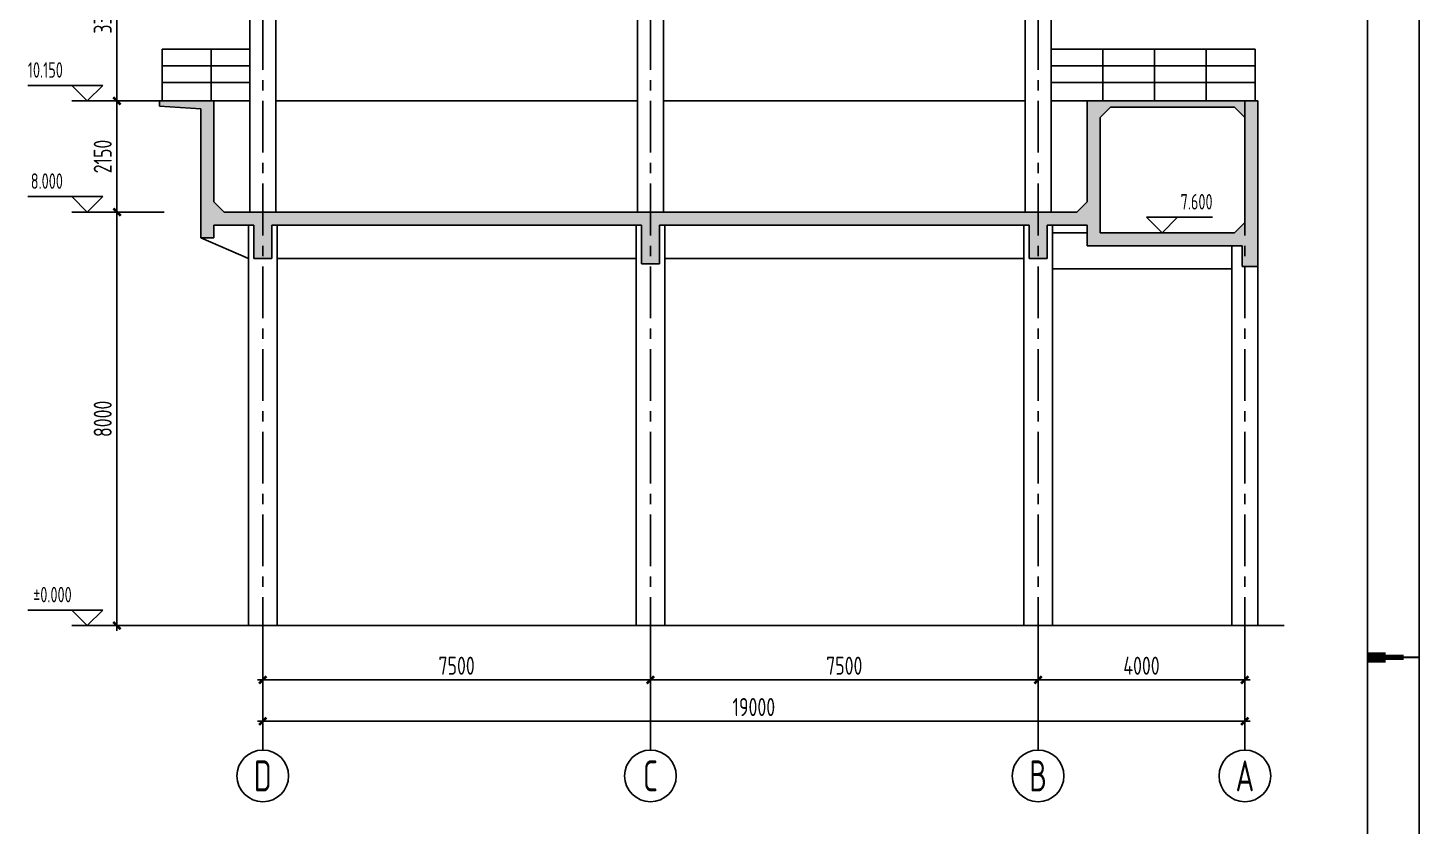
# Model space of a CAD drawing. Extents: x 665703 to 1047784, y -160603 to 92239.
# Drawn here: x 722904 to 749840, y 3127 to 18571 of the extents above; entities that cross this region are included whole.
import ezdxf
from ezdxf.enums import TextEntityAlignment as Align

# ---------------------------------------------------------------- set-up
doc = ezdxf.new("R2010")
doc.units = 0
doc.header["$LTSCALE"] = 800
doc.linetypes.add('CENTER', pattern=[2, 1.25, -0.25, 0.25, -0.25])
doc.layers.get('0').update_dxf_attribs({"linetype": 'CONTINUOUS'})
doc.layers.get('Defpoints').update_dxf_attribs({"linetype": 'CONTINUOUS'})
for name, color, linetype in [('AXIS', 4, 'CENTER'), ('DIM', 2, 'CONTINUOUS'), ('HATCH', 254, 'CONTINUOUS'), ('NUM', 7, 'CONTINUOUS'), ('THIN', 7, 'CONTINUOUS'), ('TK', 7, 'CONTINUOUS'), ('中粗', 3, 'CONTINUOUS'), ('粗线', 1, 'CONTINUOUS')]:
    doc.layers.add(name, color=color, linetype=linetype)
doc.styles.add('TSSD_Axis', font='tssdeng.shx', dxfattribs={"width": 0.7, "bigfont": 'tssdchn.shx'})
doc.styles.add('TSSD_Dimension', font='Tssdeng.shx', dxfattribs={"width": 0.75, "bigfont": 'hztxt.shx'})
doc.styles.add('TSSD_Label', font='Tssdeng.shx', dxfattribs={"width": 0.7, "bigfont": 'hztxt.shx'})
doc.dimstyles.new('TSSD_100_100', dxfattribs={"dimtxt": 350, "dimasz": 100, "dimexe": 100, "dimexo": 250, "dimgap": 100, "dimtad": 1, "dimdec": 0, "dimzin": 0, "dimdsep": 46, "dimtxsty": 'TSSD_Dimension', "dimblk": 'ARCHTICK', "dimcen": 0, "dimdle": 100, "dimclrt": 7, "dimadec": 0, "dimazin": 0, "dimtfac": 1, "dimtdec": 0, "dimtix": 1, "dimtmove": 2, "dimatfit": 3, "dimldrblk": 'ARCHTICK', "dimfxl": 0, "dimtolj": 1, "dimtzin": 0, "dimarcsym": 0})

# ---------------------------------------------------------------- blocks, each defined once
blk = doc.blocks.new('_ArchTick')
at = {"color": 0, "const_width": 0.5}
blk.add_lwpolyline([(-0.71, -0.71), (0.71, 0.71)], dxfattribs=at)
blk = doc.blocks.new('*D41')
at = {"layer": 'Defpoints', "color": 0, "transparency": 16777216}
for p in [(734949, 7007), (742449, 7007), (734949, 5956)]:
    blk.add_point(p, dxfattribs=at)
at = {"layer": 'DIM', "color": 0, "lineweight": -2, "transparency": 16777216}
for p, q in [((734949, 6757), (734949, 5856)), ((742449, 6757), (742449, 5856)), ((742549, 5956), (734849, 5956))]:
    blk.add_line(p, q, dxfattribs=at)
at = {"layer": 'DIM', "color": 0, "lineweight": -2, "transparency": 16777216, "xscale": 100, "yscale": 100, "zscale": 100, "rotation": 180}
blk.add_blockref('_ArchTick', (734949, 5956), dxfattribs=at)
at = {"layer": 'DIM', "color": 0, "lineweight": -2, "transparency": 16777216, "xscale": 100, "yscale": 100, "zscale": 100}
blk.add_blockref('_ArchTick', (742449, 5956), dxfattribs=at)
at = {"layer": 'DIM', "color": 7, "transparency": 16777216, "insert": (738699, 6231), "char_height": 350, "attachment_point": 5, "style": 'TSSD_Dimension'}
blk.add_mtext('\\A1;7500', dxfattribs=at)
blk = doc.blocks.new('*D42')
at = {"layer": 'Defpoints', "color": 0, "transparency": 16777216}
for p in [(727449, 7007), (734949, 7007), (727449, 5956)]:
    blk.add_point(p, dxfattribs=at)
at = {"layer": 'DIM', "color": 0, "lineweight": -2, "transparency": 16777216}
for p, q in [((727449, 6757), (727449, 5856)), ((734949, 6757), (734949, 5856)), ((735049, 5956), (727349, 5956))]:
    blk.add_line(p, q, dxfattribs=at)
at = {"layer": 'DIM', "color": 0, "lineweight": -2, "transparency": 16777216, "xscale": 100, "yscale": 100, "zscale": 100, "rotation": 180}
blk.add_blockref('_ArchTick', (727449, 5956), dxfattribs=at)
at = {"layer": 'DIM', "color": 0, "lineweight": -2, "transparency": 16777216, "xscale": 100, "yscale": 100, "zscale": 100}
blk.add_blockref('_ArchTick', (734949, 5956), dxfattribs=at)
at = {"layer": 'DIM', "color": 7, "transparency": 16777216, "insert": (731199, 6231), "char_height": 350, "attachment_point": 5, "style": 'TSSD_Dimension'}
blk.add_mtext('\\A1;7500', dxfattribs=at)
blk = doc.blocks.new('*D43')
at = {"layer": 'Defpoints', "color": 0, "transparency": 16777216}
for p in [(727449, 7007), (746449, 7007), (746449, 5156)]:
    blk.add_point(p, dxfattribs=at)
at = {"layer": 'DIM', "color": 0, "lineweight": -2, "transparency": 16777216}
for p, q in [((727449, 6757), (727449, 5056)), ((746449, 6757), (746449, 5056)), ((727349, 5156), (746549, 5156))]:
    blk.add_line(p, q, dxfattribs=at)
at = {"layer": 'DIM', "color": 0, "lineweight": -2, "transparency": 16777216, "xscale": 100, "yscale": 100, "zscale": 100, "rotation": 180}
blk.add_blockref('_ArchTick', (727449, 5156), dxfattribs=at)
at = {"layer": 'DIM', "color": 0, "lineweight": -2, "transparency": 16777216, "xscale": 100, "yscale": 100, "zscale": 100}
blk.add_blockref('_ArchTick', (746449, 5156), dxfattribs=at)
at = {"layer": 'DIM', "color": 7, "transparency": 16777216, "insert": (736949, 5431), "char_height": 350, "attachment_point": 5, "style": 'TSSD_Dimension'}
blk.add_mtext('\\A1;19000', dxfattribs=at)
blk = doc.blocks.new('*D44')
at = {"layer": 'Defpoints', "color": 0, "transparency": 16777216}
for p in [(742449, 7007), (746449, 7007), (746449, 5956)]:
    blk.add_point(p, dxfattribs=at)
at = {"layer": 'DIM', "color": 0, "lineweight": -2, "transparency": 16777216}
for p, q in [((742449, 6757), (742449, 5856)), ((746449, 6757), (746449, 5856)), ((742349, 5956), (746549, 5956))]:
    blk.add_line(p, q, dxfattribs=at)
at = {"layer": 'DIM', "color": 0, "lineweight": -2, "transparency": 16777216, "xscale": 100, "yscale": 100, "zscale": 100, "rotation": 180}
blk.add_blockref('_ArchTick', (742449, 5956), dxfattribs=at)
at = {"layer": 'DIM', "color": 0, "lineweight": -2, "transparency": 16777216, "xscale": 100, "yscale": 100, "zscale": 100}
blk.add_blockref('_ArchTick', (746449, 5956), dxfattribs=at)
at = {"layer": 'DIM', "color": 7, "transparency": 16777216, "insert": (744449, 6231), "char_height": 350, "attachment_point": 5, "style": 'TSSD_Dimension'}
blk.add_mtext('\\A1;4000', dxfattribs=at)
blk = doc.blocks.new('ts_axno')
at = {"color": 0, "linetype": 'ByBlock', "lineweight": -2}
blk.add_circle((0, 0), 0.5, dxfattribs=at)
at = {"color": 0, "linetype": 'ByBlock', "lineweight": -2, "style": 'TSSD_Axis', "width": 0.7}
blk.add_attdef('A', text='', height=0.6, dxfattribs=at).set_placement((0, 0), align=Align.MIDDLE_CENTER)
blk = doc.blocks.new('*D64')
at = {"layer": 'Defpoints', "color": 0, "transparency": 16777216}
for p in [(724627, 15007), (725788, 15007), (725788, 7007)]:
    blk.add_point(p, dxfattribs=at)
at = {"layer": 'DIM', "color": 0, "lineweight": -2, "transparency": 16777216}
for p, q in [((724627, 6907), (724627, 15107)), ((725538, 15007), (724527, 15007)), ((725538, 7007), (724527, 7007))]:
    blk.add_line(p, q, dxfattribs=at)
at = {"layer": 'DIM', "color": 0, "lineweight": -2, "transparency": 16777216, "xscale": 100, "yscale": 100, "zscale": 100}
for p, rotation in [((724627, 15007), 90), ((724627, 7007), 270)]:
    blk.add_blockref('_ArchTick', p, dxfattribs=dict(at, rotation=rotation))
at = {"layer": 'DIM', "color": 7, "transparency": 16777216, "insert": (724352, 11007), "char_height": 350, "attachment_point": 5, "rotation": 90, "style": 'TSSD_Dimension'}
blk.add_mtext('\\A1;8000', dxfattribs=at)
blk = doc.blocks.new('*D65')
at = {"layer": 'Defpoints', "color": 0, "transparency": 16777216}
for p in [(724627, 17157), (725788, 17157), (725788, 15007)]:
    blk.add_point(p, dxfattribs=at)
at = {"layer": 'DIM', "color": 0, "lineweight": -2, "transparency": 16777216}
for p, q in [((724627, 14907), (724627, 17257)), ((725538, 17157), (724527, 17157)), ((725538, 15007), (724527, 15007))]:
    blk.add_line(p, q, dxfattribs=at)
at = {"layer": 'DIM', "color": 0, "lineweight": -2, "transparency": 16777216, "xscale": 100, "yscale": 100, "zscale": 100}
for p, rotation in [((724627, 17157), 90), ((724627, 15007), 270)]:
    blk.add_blockref('_ArchTick', p, dxfattribs=dict(at, rotation=rotation))
at = {"layer": 'DIM', "color": 7, "transparency": 16777216, "insert": (724352, 16082), "char_height": 350, "attachment_point": 5, "rotation": 90, "style": 'TSSD_Dimension'}
blk.add_mtext('\\A1;2150', dxfattribs=at)
blk = doc.blocks.new('*D66')
at = {"layer": 'Defpoints', "color": 0, "transparency": 16777216}
for p in [(724627, 20457), (725788, 20457), (725788, 17157)]:
    blk.add_point(p, dxfattribs=at)
at = {"layer": 'DIM', "color": 0, "lineweight": -2, "transparency": 16777216}
for p, q in [((724627, 17057), (724627, 20557)), ((725538, 20457), (724527, 20457)), ((725538, 17157), (724527, 17157))]:
    blk.add_line(p, q, dxfattribs=at)
at = {"layer": 'DIM', "color": 0, "lineweight": -2, "transparency": 16777216, "xscale": 100, "yscale": 100, "zscale": 100}
for p, rotation in [((724627, 20457), 90), ((724627, 17157), 270)]:
    blk.add_blockref('_ArchTick', p, dxfattribs=dict(at, rotation=rotation))
at = {"layer": 'DIM', "color": 7, "transparency": 16777216, "insert": (724352, 18807), "char_height": 350, "attachment_point": 5, "rotation": 90, "style": 'TSSD_Dimension'}
blk.add_mtext('\\A1;3300', dxfattribs=at)

msp = doc.modelspace()

# ---------------------------------------------------------------- hatches: boundary and pattern name
at = {"layer": 'HATCH'}
h = msp.add_hatch(dxfattribs=at)
h.set_pattern_fill('ARMORED', color=256, scale=100, style=0)
h.set_pattern_definition([(50, (548510.1, -10961.3), (717.2602, -62.7521), [75, -825]), (355, (548510.1, -10961.3), (-138.7513, 752.192), [60, -660]), (100.4514, (548569.9, -10966.54), (578.5094, 689.4395), [63.7402, -701.142]), (46.1842, (548510.1, -10761.3), (1067.241, -165.519), [112.5, -1237.5]), (96.6356, (548599, -10775.1), (934.6627, 974.118), [95.61, -1051.713]), (351.1842, (548510.1, -10761.3), (934.662, 974.1186), [90, -990]), (21, (548610.1, -10811.3), (596.907, -402.6189), [75, -825]), (326, (548610.1, -10811.3), (243.3153, 725.15), [60, -660]), (71.4514, (548659.85, -10844.9), (840.2226, 322.5305), [63.7402, -701.142]), (37.5, (548510.1, -10961.31), (12.15986, 332.89385), [0, -652, 0, -670, 0, -662.5]), (7.5, (548510.1, -10961.3), (263.06954, 394.4117), [0, -382, 0, -637, 0, -252.5]), (327.5, (548287.1, -10961.31), (533.82244, -22.55487), [0, -250, 0, -780, 0, -1035]), (317.5, (548187.1, -10961.3), (583.1862, 100.105), [0, -325, 0, -518, 0, -735]), (45, (548510.1, -10961.3), (-353.5534, 353.5534), [])])
h.paths.add_polyline_path([(735124, 14756.9), (742274, 14756.9), (742274, 14106.9), (742624, 14106.9), (742624, 14756.9), (743399, 14756.9), (743399, 14356.9), (743649, 14356.9), (746399, 14356.9), (746399, 13956.9), (746699, 13956.9), (746699, 14356.9), (746699, 17156.9), (743399, 17156.9), (743399, 15206.9), (743199, 15006.9), (726699, 15006.9), (726499, 15206.9), (726499, 17156.9), (725449, 17156.9), (725449, 17056.9), (726249, 17006.9), (726249, 14506.9), (726499, 14506.9), (726499, 14756.9), (727274, 14756.9), (727274, 14106.9), (727624, 14106.9), (727624, 14756.9), (734774, 14756.9), (734774, 14006.9), (735124, 14006.9)])
h.paths.add_polyline_path([(743649, 14606.9), (743649, 16836.9), (743849, 17036.9), (746249, 17036.9), (746449, 16836.9), (746449, 14806.9), (746249, 14606.9)], flags=16)

# ---------------------------------------------------------------- linework, layer by layer
at = {"layer": 'AXIS'}
for p, q in [((727449, 26756.9), (727449, 7006.9)), ((734949, 26756.9), (734949, 7006.9)), ((734949, 26756.9), (734949, 7006.9)), ((742449, 26756.9), (742449, 7006.9)), ((746449, 17156.9), (746449, 7006.9))]:
    msp.add_line(p, q, dxfattribs=at)
at = {"layer": 'NUM'}
for p, q in [((727449, 7006.9), (727449, 4599.4)), ((734949, 7006.9), (734949, 4599.4)), ((734949, 7006.9), (734949, 4599.4)), ((742449, 7006.9), (742449, 4599.4)), ((746449, 7006.9), (746449, 4599.4))]:
    msp.add_line(p, q, dxfattribs=at)
at = {"layer": 'THIN'}
for p, q in [((723752.3, 17456.9), (722903.6, 17456.9)), ((724052.3, 17156.9), (723752.3, 17456.9)), ((724352.3, 17456.9), (723752.3, 17456.9)), ((724052.3, 17156.9), (724352.3, 17456.9)), ((724526.5, 17156.9), (723752.3, 17156.9)), ((724052.3, 17156.9), (724052.3, 17156.9)), ((723752.3, 15306.9), (722903.6, 15306.9)), ((724052.3, 15006.9), (723752.3, 15306.9)), ((724352.3, 15306.9), (723752.3, 15306.9)), ((724052.3, 15006.9), (724352.3, 15306.9)), ((724526.5, 15006.9), (723752.3, 15006.9)), ((724052.3, 15006.9), (724052.3, 15006.9)), ((744845.7, 14606.9), (744545.7, 14906.9)), ((744545.7, 14906.9), (745145.7, 14906.9)), ((744845.7, 14606.9), (745145.7, 14906.9)), ((745145.7, 14906.9), (745824.2, 14906.9)), ((744609, 14606.9), (745145.7, 14606.9)), ((744845.7, 14606.9), (744845.7, 14606.9)), ((723752.3, 7306.9), (722903.6, 7306.9)), ((724052.3, 7006.9), (723752.3, 7306.9)), ((724352.3, 7306.9), (723752.3, 7306.9)), ((724052.3, 7006.9), (724352.3, 7306.9)), ((724526.5, 7006.9), (723752.3, 7006.9)), ((724052.3, 7006.9), (724052.3, 7006.9))]:
    msp.add_line(p, q, dxfattribs=at)
at = {"layer": 'TK', "color": 2}
for p, q in [((749822.6, -23307.3), (749822.6, 36092.7)), ((748822.6, 35092.7), (748822.6, -22307.3))]:
    msp.add_line(p, q, dxfattribs=at)
at = {"layer": 'TK'}
for points, const_width in [([(748822.6, 6392.7), (749172.6, 6392.7)], 200), ([(748822.6, 6392.7), (749522.6, 6392.7)], 100), ([(749822.6, 6392.7), (748822.6, 6392.7)], 35)]:
    msp.add_lwpolyline(points, dxfattribs=dict(at, const_width=const_width))
at = {"layer": '中粗'}
for p, q in [((727699, 26636.9), (727699, 15006.9)), ((742199, 26636.9), (742199, 15006.9)), ((734699, 25456.9), (734699, 15006.9)), ((735199, 25456.9), (735199, 15006.9)), ((727199, 20156.9), (727199, 15006.9)), ((742699, 20156.9), (742699, 15006.9)), ((727199, 17156.9), (725449, 17156.9)), ((725449, 17156.9), (725449, 17056.9)), ((725449, 17056.9), (726249, 17006.9)), ((727199, 17156.9), (726158.8, 17156.9)), ((726249, 17006.9), (726249, 14506.9)), ((726499, 17156.9), (726499, 15206.9)), ((734699, 17156.9), (727699, 17156.9)), ((742199, 17156.9), (735199, 17156.9)), ((746699, 17156.9), (742699, 17156.9)), ((743399, 17156.9), (743399, 15206.9)), ((743649, 16836.9), (743849, 17036.9)), ((746249, 17036.9), (743849, 17036.9)), ((746249, 17036.9), (746449, 16836.9)), ((746699, 17156.9), (746699, 14356.9)), ((743649, 16836.9), (743649, 14606.9)), ((746449, 16836.9), (746449, 14806.9)), ((726499, 15206.9), (726699, 15006.9)), ((743199, 15006.9), (743399, 15206.9)), ((726699, 15006.9), (743199, 15006.9)), ((727274, 14756.9), (726499, 14756.9)), ((726499, 14506.9), (726499, 14756.9)), ((727174, 14756.9), (727174, 7006.9)), ((727274, 14756.9), (727274, 14106.9)), ((734774, 14756.9), (727624, 14756.9)), ((727624, 14106.9), (727624, 14756.9)), ((727724, 14756.9), (727724, 7006.9)), ((734674, 14756.9), (734674, 7006.9)), ((734774, 14756.9), (734774, 14006.9)), ((742274, 14756.9), (735124, 14756.9)), ((735124, 14006.9), (735124, 14756.9)), ((735224, 14756.9), (735224, 7006.9)), ((742174, 14756.9), (742174, 7006.9)), ((742274, 14756.9), (742274, 14106.9)), ((743399, 14756.9), (742624, 14756.9)), ((742624, 14106.9), (742624, 14756.9)), ((742724, 14756.9), (742724, 7006.9)), ((743399, 14606.9), (742724, 14606.9)), ((743399, 14356.9), (743399, 14756.9)), ((743649, 14606.9), (746249, 14606.9)), ((746249, 14606.9), (746449, 14806.9)), ((726249, 14506.9), (726499, 14506.9)), ((726249, 14506.9), (727174, 14106.9)), ((743649, 14356.9), (743399, 14356.9)), ((743649, 14356.9), (746399, 14356.9)), ((746199, 14356.9), (746199, 7006.9)), ((746399, 14356.9), (746399, 13956.9)), ((746699, 14356.9), (746699, 7006.9)), ((746699, 13956.9), (746699, 14356.9)), ((727274, 14106.9), (727624, 14106.9)), ((727724, 14106.9), (734674, 14106.9)), ((735224, 14106.9), (742174, 14106.9)), ((742274, 14106.9), (742624, 14106.9)), ((734774, 14006.9), (735124, 14006.9)), ((746199, 13906.9), (742724, 13906.9)), ((746399, 13956.9), (746699, 13956.9))]:
    msp.add_line(p, q, dxfattribs=at)
at = {"layer": '粗线'}
for p, q in [((725499, 17156.9), (725499, 18156.9)), ((725499, 18156.9), (727199, 18156.9)), ((726449, 17156.9), (726449, 18156.9)), ((746649, 18156.9), (742699, 18156.9)), ((743699, 17156.9), (743699, 18156.9)), ((744699, 17156.9), (744699, 18156.9)), ((745699, 17156.9), (745699, 18156.9)), ((746649, 17156.9), (746649, 18156.9)), ((725499, 17836.9), (727199, 17836.9)), ((746649, 17836.9), (742699, 17836.9)), ((725499, 17516.9), (727199, 17516.9)), ((746649, 17516.9), (742699, 17516.9)), ((747207.2, 7006.9), (725333.2, 7006.9))]:
    msp.add_line(p, q, dxfattribs=at)

# ---------------------------------------------------------------- block references
at = {"layer": 'NUM'}
ref = msp.add_blockref('ts_axno', (727449, 4099.4), dxfattribs=dict(at, xscale=1000, yscale=1000, zscale=1000))
ref.add_attrib('D', 'D', dxfattribs={"height": 600, "style": 'TSSD_Axis', "width": 0.7}).set_placement((727449, 4099.4), align=Align.MIDDLE_CENTER)
ref = msp.add_blockref('ts_axno', (734949, 4099.4), dxfattribs=dict(at, xscale=1000, yscale=1000, zscale=1000))
ref.add_attrib('C', 'C', dxfattribs={"height": 600, "style": 'TSSD_Axis', "width": 0.7}).set_placement((734949, 4099.4), align=Align.MIDDLE_CENTER)
ref = msp.add_blockref('ts_axno', (742449, 4099.4), dxfattribs=dict(at, xscale=1000, yscale=1000, zscale=1000))
ref.add_attrib('B', 'B', dxfattribs={"height": 600, "style": 'TSSD_Axis', "width": 0.7}).set_placement((742449, 4099.4), align=Align.MIDDLE_CENTER)
ref = msp.add_blockref('ts_axno', (746449, 4099.4), dxfattribs=dict(at, xscale=1000, yscale=1000, zscale=1000))
ref.add_attrib('B', 'A', dxfattribs={"height": 600, "style": 'TSSD_Axis', "width": 0.7}).set_placement((746449, 4099.4), align=Align.MIDDLE_CENTER)

# ---------------------------------------------------------------- texts
at = {"layer": 'THIN', "style": 'TSSD_Label', "width": 0.7}
for s, p in [('10.150', (723582, 17516.9)), ('8.000', (723582, 15366.9)), ('7.600', (745824.2, 14966.9)), ('±0.000', (723752.3, 7366.9))]:
    msp.add_text(s, height=300, dxfattribs=at).set_placement(p, align=Align.BOTTOM_RIGHT)

# ---------------------------------------------------------------- dimensions: what is measured, and where the dimension line sits
at = {"layer": 'DIM'}
for base, p1, p2, angle, picture, middle in [((724626.5, 20456.9), (725788.5, 17156.9), (725788.5, 20456.9), 90, '*D66', (724351.5, 18806.9)), ((724626.5, 17156.9), (725788.5, 15006.9), (725788.5, 17156.9), 90, '*D65', (724351.5, 16081.9)), ((724626.5, 15006.9), (725788.5, 7006.9), (725788.5, 15006.9), 90, '*D64', (724351.5, 11006.9)), ((746449, 5956.3), (742449, 7006.9), (746449, 7006.9), 180, '*D44', (744449, 6231.3))]:
    dim = msp.add_linear_dim(base=base, p1=p1, p2=p2, angle=angle, dimstyle='TSSD_100_100', dxfattribs=at)
    dim.commit()
    dim.dimension.update_dxf_attribs({"geometry": picture, "text_midpoint": middle})
for base, p1, p2, picture, middle in [((727449, 5956.3), (734949, 7006.9), (727449, 7006.9), '*D42', (731199, 6231.3)), ((746449, 5156.3), (727449, 7006.9), (746449, 7006.9), '*D43', (736949, 5431.3)), ((734949, 5956.3), (742449, 7006.9), (734949, 7006.9), '*D41', (738699, 6231.3))]:
    dim = msp.add_linear_dim(base=base, p1=p1, p2=p2, dimstyle='TSSD_100_100', dxfattribs=at)
    dim.commit()
    dim.dimension.update_dxf_attribs({"geometry": picture, "text_midpoint": middle})

doc.saveas('drawing.dxf')
